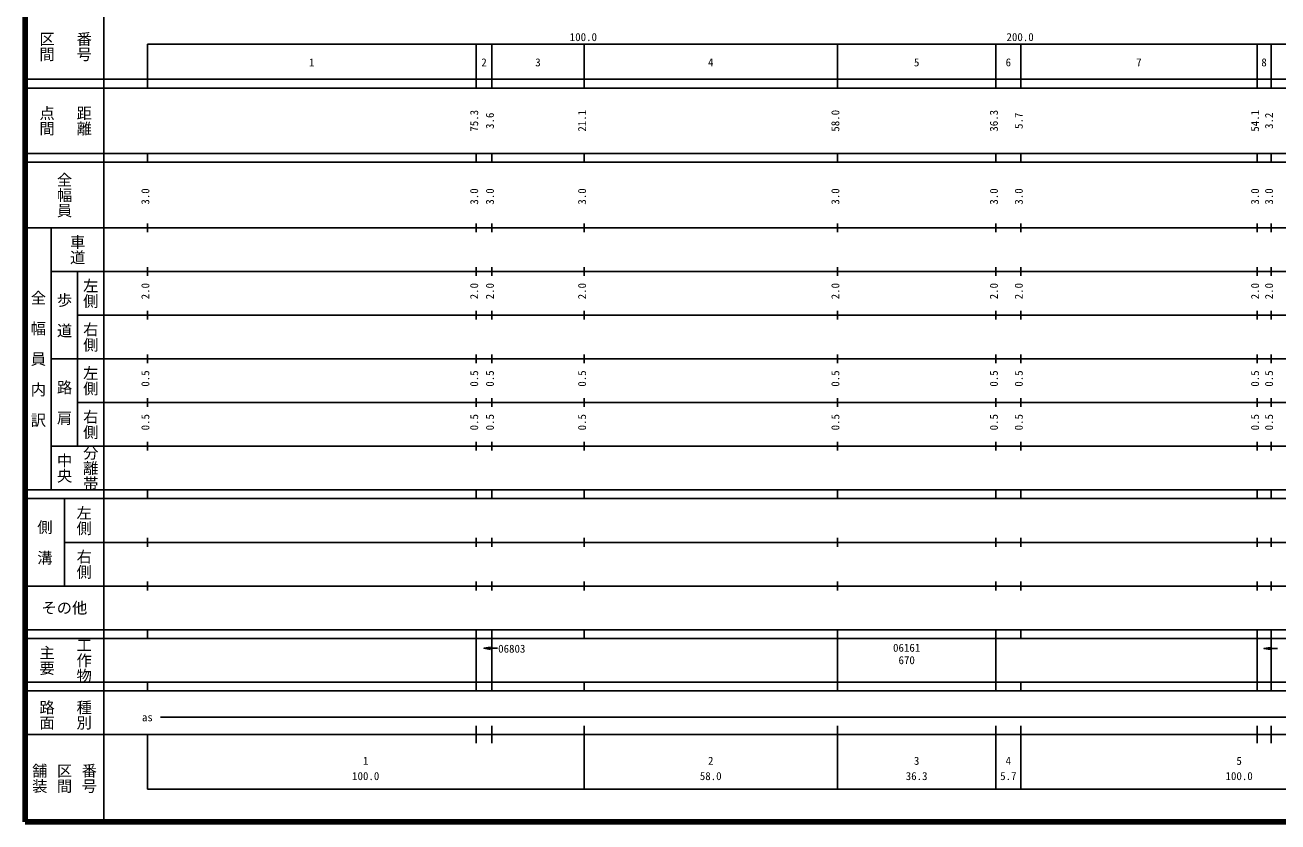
# Model space of a CAD drawing. Units: millimetres on the paper, enlarged 1000 times. Extents: x 40000 to 680000, y 20000 to 380000.
# Drawn here: x 40000 to 326885, y 20000 to 202409 of the extents above; entities that cross this region are included whole.
import ezdxf
from ezdxf.enums import TextEntityAlignment as Align

# ---------------------------------------------------------------- set-up
doc = ezdxf.new("R2010")
doc.units = ezdxf.units.MM
doc.header["$LTSCALE"] = 1000
doc.layers.add('M-TTL', color=2, linetype='Continuous', lineweight=140)
doc.layers.add('M-TTL-BAND', color=7, linetype='Continuous', lineweight=25)
doc.styles.add('@ＭＳ ゴシック', font='')
doc.styles.add('ＭＳ ゴシック', font='')
doc.styles.get('@ＭＳ ゴシック').set_extended_font_data('@MS Gothic')
doc.styles.get('ＭＳ ゴシック').set_extended_font_data('MS Gothic')

# ---------------------------------------------------------------- blocks, each defined once
blk = doc.blocks.new('open_arrow')
at = {"color": 0, "linetype": 'Continuous', "lineweight": -2}
blk.add_lwpolyline([(7.5, 1.25), (0, 0), (7.5, -1.25)], dxfattribs=at)

msp = doc.modelspace()

# ---------------------------------------------------------------- linework, layer by layer
at = {"layer": 'M-TTL'}
for p, q in [((40000, 380000), (40000, 20000)), ((40000, 20000), (680000, 20000))]:
    msp.add_line(p, q, dxfattribs=at)
at = {"layer": 'M-TTL-BAND'}
for p, q in [((58000, 370000), (58000, 20000)), ((68000, 198000), (579000, 198000)), ((68000, 198000), (68000, 188000)), ((143300, 188000), (143300, 198000)), ((146900, 188000), (146900, 198000)), ((168000, 188000), (168000, 198000)), ((226000, 188000), (226000, 198000)), ((262300, 188000), (262300, 198000)), ((268000, 188000), (268000, 198000)), ((322100, 188000), (322100, 198000)), ((325300, 188000), (325300, 198000)), ((40000, 190000), (579000, 190000)), ((40000, 188000), (579000, 188000)), ((40000, 173000), (579000, 173000)), ((68000, 171000), (68000, 173000)), ((143300, 171000), (143300, 173000)), ((146900, 171000), (146900, 173000)), ((168000, 171000), (168000, 173000)), ((226000, 171000), (226000, 173000)), ((262300, 171000), (262300, 173000)), ((268000, 171000), (268000, 173000)), ((322100, 171000), (322100, 173000)), ((325300, 171000), (325300, 173000)), ((40000, 171000), (579000, 171000)), ((40000, 156000), (579000, 156000)), ((46000, 96000), (46000, 156000)), ((68000, 155000), (68000, 157000)), ((143300, 155000), (143300, 157000)), ((146900, 155000), (146900, 157000)), ((168000, 155000), (168000, 157000)), ((226000, 155000), (226000, 157000)), ((262300, 155000), (262300, 157000)), ((268000, 155000), (268000, 157000)), ((322100, 155000), (322100, 157000)), ((325300, 155000), (325300, 157000)), ((68000, 145000), (68000, 147000)), ((143300, 145000), (143300, 147000)), ((146900, 145000), (146900, 147000)), ((168000, 145000), (168000, 147000)), ((226000, 145000), (226000, 147000)), ((262300, 145000), (262300, 147000)), ((268000, 145000), (268000, 147000)), ((322100, 145000), (322100, 147000)), ((325300, 145000), (325300, 147000)), ((46000, 146000), (579000, 146000)), ((52000, 146000), (52000, 106000)), ((52000, 136000), (579000, 136000)), ((68000, 135000), (68000, 137000)), ((143300, 135000), (143300, 137000)), ((146900, 135000), (146900, 137000)), ((168000, 135000), (168000, 137000)), ((226000, 135000), (226000, 137000)), ((262300, 135000), (262300, 137000)), ((268000, 135000), (268000, 137000)), ((322100, 135000), (322100, 137000)), ((325300, 135000), (325300, 137000)), ((68000, 125000), (68000, 127000)), ((143300, 125000), (143300, 127000)), ((146900, 125000), (146900, 127000)), ((168000, 125000), (168000, 127000)), ((226000, 125000), (226000, 127000)), ((262300, 125000), (262300, 127000)), ((268000, 125000), (268000, 127000)), ((322100, 125000), (322100, 127000)), ((325300, 125000), (325300, 127000)), ((46000, 126000), (579000, 126000)), ((52000, 116000), (579000, 116000)), ((68000, 115000), (68000, 117000)), ((143300, 115000), (143300, 117000)), ((146900, 115000), (146900, 117000)), ((168000, 115000), (168000, 117000)), ((226000, 115000), (226000, 117000)), ((262300, 115000), (262300, 117000)), ((268000, 115000), (268000, 117000)), ((322100, 115000), (322100, 117000)), ((325300, 115000), (325300, 117000)), ((68000, 105000), (68000, 107000)), ((143300, 105000), (143300, 107000)), ((146900, 105000), (146900, 107000)), ((168000, 105000), (168000, 107000)), ((226000, 105000), (226000, 107000)), ((262300, 105000), (262300, 107000)), ((268000, 105000), (268000, 107000)), ((322100, 105000), (322100, 107000)), ((325300, 105000), (325300, 107000)), ((46000, 106000), (579000, 106000)), ((40000, 96000), (579000, 96000)), ((68000, 94000), (68000, 96000)), ((143300, 94000), (143300, 96000)), ((146900, 94000), (146900, 96000)), ((168000, 94000), (168000, 96000)), ((226000, 94000), (226000, 96000)), ((262300, 94000), (262300, 96000)), ((268000, 94000), (268000, 96000)), ((322100, 94000), (322100, 96000)), ((325300, 94000), (325300, 96000)), ((40000, 94000), (579000, 94000)), ((49000, 94000), (49000, 74000)), ((49000, 84000), (579000, 84000)), ((68000, 83000), (68000, 85000)), ((143300, 83000), (143300, 85000)), ((146900, 83000), (146900, 85000)), ((168000, 83000), (168000, 85000)), ((226000, 83000), (226000, 85000)), ((262300, 83000), (262300, 85000)), ((268000, 83000), (268000, 85000)), ((322100, 83000), (322100, 85000)), ((325300, 83000), (325300, 85000)), ((68000, 73000), (68000, 75000)), ((143300, 73000), (143300, 75000)), ((146900, 73000), (146900, 75000)), ((168000, 73000), (168000, 75000)), ((226000, 73000), (226000, 75000)), ((262300, 73000), (262300, 75000)), ((268000, 73000), (268000, 75000)), ((322100, 73000), (322100, 75000)), ((325300, 73000), (325300, 75000)), ((40000, 74000), (579000, 74000)), ((40000, 64000), (579000, 64000)), ((68000, 62000), (68000, 64000)), ((143300, 62000), (143300, 64000)), ((146900, 62000), (146900, 64000)), ((168000, 62000), (168000, 64000)), ((226000, 62000), (226000, 64000)), ((262300, 62000), (262300, 64000)), ((268000, 62000), (268000, 64000)), ((322100, 62000), (322100, 64000)), ((325300, 62000), (325300, 64000)), ((40000, 62000), (579000, 62000)), ((143300, 52000), (143300, 62000)), ((146900, 52000), (146900, 62000)), ((226000, 52000), (226000, 62000)), ((262300, 52000), (262300, 62000)), ((322100, 52000), (322100, 62000)), ((325300, 52000), (325300, 62000)), ((145087, 59740), (148147, 59740)), ((323689, 59687), (326810, 59687)), ((40000, 52000), (579000, 52000)), ((68000, 50000), (68000, 52000)), ((143300, 50000), (143300, 52000)), ((146900, 50000), (146900, 52000)), ((168000, 50000), (168000, 52000)), ((226000, 50000), (226000, 52000)), ((262300, 50000), (262300, 52000)), ((268000, 50000), (268000, 52000)), ((322100, 50000), (322100, 52000)), ((325300, 50000), (325300, 52000)), ((40000, 50000), (579000, 50000)), ((71000, 44000), (565000, 44000)), ((143300, 38000), (143300, 42000)), ((146900, 38000), (146900, 42000)), ((168000, 27500), (168000, 42000)), ((226000, 27500), (226000, 42000)), ((262300, 27500), (262300, 42000)), ((268000, 27500), (268000, 42000)), ((322100, 38000), (322100, 42000)), ((325300, 38000), (325300, 42000)), ((40000, 40000), (579000, 40000)), ((68000, 40000), (68000, 27500)), ((68000, 27500), (579000, 27500))]:
    msp.add_line(p, q, dxfattribs=at)

# ---------------------------------------------------------------- block references
at = {"layer": 'M-TTL-BAND', "xscale": 200, "yscale": 200}
for p in [(145087, 59740), (323689, 59687)]:
    msp.add_blockref('open_arrow', p, dxfattribs=at)

# ---------------------------------------------------------------- texts
at = {"layer": 'M-TTL-BAND', "style": '@ＭＳ ゴシック'}
for s, p in [('区間', (45000, 197500)), ('番号', (53500, 197500)), ('点間', (45000, 180500)), ('距離', (53500, 180500)), ('全幅員', (49000, 163500)), ('車道', (52000, 151000)), ('左側', (55000, 141000)), ('全\u3000幅\u3000員\u3000内\u3000訳', (43000, 126000)), ('歩\u3000道', (49000, 136000)), ('右側', (55000, 131000)), ('左側', (55000, 121000)), ('路\u3000肩', (49000, 116000)), ('右側', (55000, 111000)), ('中央', (49000, 101000)), ('分離帯', (55000, 101000)), ('左側', (53500, 89000)), ('側\u3000溝', (44500, 84000)), ('右側', (53500, 79000)), ('主要', (45000, 57000)), ('工作物', (53500, 57000)), ('路面', (45000, 44500)), ('種別', (53500, 44500)), ('舗装', (43333, 30000)), ('区間', (49000, 30000)), ('番号', (54667, 30000))]:
    msp.add_text(s, height=2566, rotation=270, dxfattribs=at).set_placement(p, align=Align.MIDDLE_CENTER)
at = {"layer": 'M-TTL-BAND', "style": 'ＭＳ ゴシック'}
for s, p in [('100.0', (167844, 198195)), ('200.0', (267844, 198195)), ('1', (105650, 192405)), ('2', (145100, 192405)), ('3', (157450, 192405)), ('4', (197000, 192405)), ('5', (244150, 192405)), ('6', (265150, 192405)), ('7', (295050, 192405)), ('8', (323700, 192405)), ('670', (241875, 55567)), ('as', (68000, 42500)), ('1', (118000, 32523)), ('2', (197000, 32523)), ('3', (244150, 32523)), ('4', (265150, 32523)), ('5', (318000, 32523)), ('100.0', (118000, 29033)), ('58.0', (197000, 29033)), ('36.3', (244150, 29033)), ('5.7', (265150, 29033)), ('100.0', (318000, 29033))]:
    msp.add_text(s, height=1833, dxfattribs=at).set_placement(p, align=Align.BOTTOM_CENTER)
for s, p in [('75.3', (144300, 180500)), ('3.6', (147900, 180500)), ('21.1', (169000, 180500)), ('58.0', (227000, 180500)), ('36.3', (263300, 180500)), ('5.7', (269000, 180500)), ('54.1', (323100, 180500)), ('3.2', (326300, 180500)), ('3.0', (69000, 163174)), ('3.0', (144300, 163174)), ('3.0', (147900, 163174)), ('3.0', (169000, 163174)), ('3.0', (227000, 163174)), ('3.0', (263300, 163174)), ('3.0', (269000, 163174)), ('3.0', (323100, 163174)), ('3.0', (326300, 163174)), ('2.0', (69000, 141500)), ('2.0', (144300, 141500)), ('2.0', (147900, 141500)), ('2.0', (169000, 141500)), ('2.0', (227000, 141500)), ('2.0', (263300, 141500)), ('2.0', (269000, 141500)), ('2.0', (323100, 141500)), ('2.0', (326300, 141500)), ('0.5', (69000, 121500)), ('0.5', (144300, 121500)), ('0.5', (147900, 121500)), ('0.5', (169000, 121500)), ('0.5', (227000, 121500)), ('0.5', (263300, 121500)), ('0.5', (269000, 121500)), ('0.5', (323100, 121500)), ('0.5', (326300, 121500)), ('0.5', (69000, 111500)), ('0.5', (144300, 111500)), ('0.5', (147900, 111500)), ('0.5', (169000, 111500)), ('0.5', (227000, 111500)), ('0.5', (263300, 111500)), ('0.5', (269000, 111500)), ('0.5', (323100, 111500)), ('0.5', (326300, 111500))]:
    msp.add_text(s, height=1833, rotation=90, dxfattribs=at).set_placement(p, align=Align.BOTTOM_CENTER)
for s, height, p in [('その他', 2566, (49000, 69000)), ('06803', 1833, (151449, 59655))]:
    msp.add_text(s, height=height, dxfattribs=at).set_placement(p, align=Align.MIDDLE_CENTER)
msp.add_text('06161', height=1833, dxfattribs=at).set_placement((238750, 58405), align=Align.BOTTOM_LEFT)

doc.saveas('drawing.dxf')
